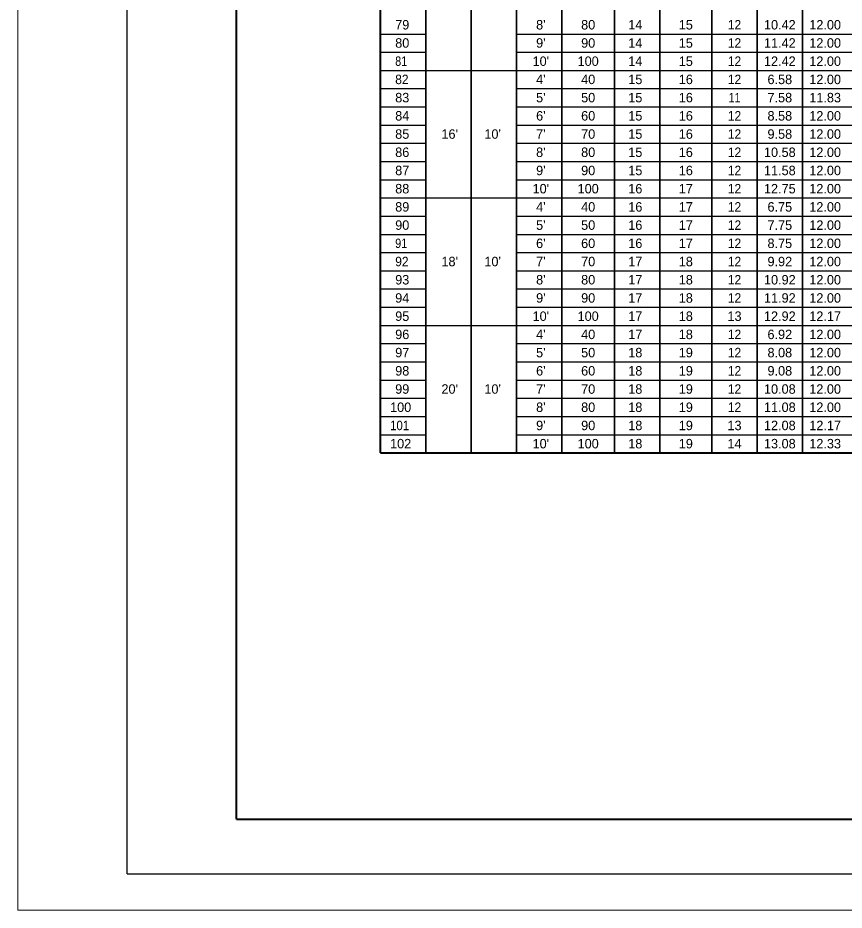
# Model space of a CAD drawing. Extents: x 95 to 131, y 74.5 to 99.5.
# Drawn here: x 94.99 to 106.33, y 75.14 to 87.39 of the extents above; entities that cross this region are included whole.
import ezdxf
from ezdxf.enums import TextEntityAlignment as Align

# ---------------------------------------------------------------- set-up
doc = ezdxf.new("R2010")
doc.units = 0
doc.header["$LTSCALE"] = 0.052
doc.layers.add('1', color=7, linetype='Continuous', lineweight=35)
doc.layers.add('60', color=7, linetype='Continuous', lineweight=25)
doc.layers.add('2', color=7, linetype='Continuous')

msp = doc.modelspace()

# ---------------------------------------------------------------- linework, layer by layer
at = {"layer": '1', "lineweight": 13}
for q in [(94.99033, 98.13758), (130.99033, 75.13758)]:
    msp.add_line((94.99033, 75.13758), q, dxfattribs=at)
at = {"layer": '1', "lineweight": 40}
for p, q in [((97.99033, 76.38758), (97.99033, 96.88758)), ((99.96883, 81.414), (99.96883, 93.414)), ((97.99033, 76.38758), (130.49033, 76.38758))]:
    msp.add_line(p, q, dxfattribs=at)
at = {"layer": '1'}
for p, q in [((100.59083, 81.414), (100.59083, 93.414)), ((101.21283, 81.414), (101.21283, 93.414)), ((101.83483, 81.414), (101.83483, 93.414)), ((102.45683, 81.414), (102.45683, 93.414)), ((103.17892, 81.414), (103.17892, 93.414)), ((103.80092, 81.414), (103.80092, 93.414)), ((104.51508, 81.414), (104.51508, 93.414)), ((105.13708, 81.414), (105.13708, 93.414)), ((105.75908, 81.414), (105.75908, 93.414))]:
    msp.add_line(p, q, dxfattribs=at)
at = {"layer": '1', "lineweight": 25}
msp.add_line((96.49033, 75.63758), (130.99033, 75.63758), dxfattribs=at)
msp.add_lwpolyline([(96.49033, 75.63758), (96.49033, 97.63758), (130.99033, 97.63758)], dxfattribs=at)
at = {"layer": '60'}
for p, q in [((99.96883, 87.164), (100.59083, 87.164)), ((101.83483, 87.164), (125.77508, 87.164)), ((99.96883, 86.914), (100.59083, 86.914)), ((101.83483, 86.914), (125.77508, 86.914)), ((99.96883, 86.664), (125.77508, 86.664)), ((99.96883, 86.414), (100.59083, 86.414)), ((101.83483, 86.414), (125.77508, 86.414)), ((99.96883, 86.164), (100.59083, 86.164)), ((101.83483, 86.164), (125.77508, 86.164)), ((99.96883, 85.914), (100.59083, 85.914)), ((101.83483, 85.914), (125.77508, 85.914)), ((99.96883, 85.664), (100.59083, 85.664)), ((101.83483, 85.664), (125.77508, 85.664)), ((99.96883, 85.414), (100.59083, 85.414)), ((101.83483, 85.414), (125.77508, 85.414)), ((99.96883, 85.164), (100.59083, 85.164)), ((101.83483, 85.164), (125.77508, 85.164)), ((99.96883, 84.914), (125.77508, 84.914)), ((99.96883, 84.664), (100.59083, 84.664)), ((101.83483, 84.664), (125.77508, 84.664)), ((99.96883, 84.414), (100.59083, 84.414)), ((101.83483, 84.414), (125.77508, 84.414)), ((99.96883, 84.164), (100.59083, 84.164)), ((101.83483, 84.164), (125.77508, 84.164)), ((99.96883, 83.914), (100.59083, 83.914)), ((101.83483, 83.914), (125.77508, 83.914)), ((99.96883, 83.664), (100.59083, 83.664)), ((101.83483, 83.664), (125.77508, 83.664)), ((99.96883, 83.414), (100.59083, 83.414)), ((101.83483, 83.414), (125.77508, 83.414)), ((99.96883, 83.164), (125.77508, 83.164)), ((99.96883, 82.914), (100.59083, 82.914)), ((101.83483, 82.914), (125.77508, 82.914)), ((99.96883, 82.664), (100.59083, 82.664)), ((101.83483, 82.664), (125.77508, 82.664)), ((99.96883, 82.414), (100.59083, 82.414)), ((101.83483, 82.414), (125.77508, 82.414)), ((99.96883, 82.164), (100.59083, 82.164)), ((101.83483, 82.164), (125.77508, 82.164)), ((99.96883, 81.914), (100.59083, 81.914)), ((101.83483, 81.914), (125.77508, 81.914)), ((99.96883, 81.664), (100.59083, 81.664)), ((101.83483, 81.664), (125.77508, 81.664))]:
    msp.add_line(p, q, dxfattribs=at)
at = {"layer": '60', "lineweight": 40}
msp.add_line((99.96883, 81.414), (125.77508, 81.414), dxfattribs=at)

# ---------------------------------------------------------------- texts
at = {"layer": '2'}
for s, p in [('79', (100.16933, 87.22608)), ('80', (100.16933, 86.97608)), ('83', (100.16933, 86.22608)), ('84', (100.16933, 85.97608)), ('85', (100.16933, 85.72608)), ("16'", (100.804, 85.72608)), ("10'", (101.39325, 85.72608)), ('86', (100.16933, 85.47608)), ('87', (100.16933, 85.22608)), ('88', (100.16933, 84.97608)), ('89', (100.16933, 84.72608)), ('90', (100.16933, 84.47608)), ("18'", (100.804, 83.97608)), ("10'", (101.39325, 83.97608)), ('93', (100.16933, 83.72608)), ('94', (100.16933, 83.47608)), ('95', (100.16933, 83.22608)), ('96', (100.16933, 82.97608)), ('97', (100.16933, 82.72608)), ('98', (100.16933, 82.47608)), ('99', (100.16933, 82.22608)), ("20'", (100.804, 82.22608)), ("10'", (101.39325, 82.22608)), ('100', (100.09917, 81.97608)), ('102', (100.09917, 81.47608))]:
    msp.add_text(s, height=0.13, dxfattribs=at).set_placement(p)
for s, p in [("8'", (102.16808, 87.22608)), ('80', (102.81783, 87.22608)), ('14', (103.46446, 87.22608)), ('15', (104.15804, 87.22608)), ('10.42', (105.44808, 87.22608)), ('12.00', (106.07008, 87.22608)), ("9'", (102.16808, 86.97608)), ('90', (102.81783, 86.97608)), ('14', (103.46446, 86.97608)), ('15', (104.15804, 86.97608)), ('11.42', (105.44808, 86.97608)), ('12.00', (106.07008, 86.97608)), ("10'", (102.16808, 86.72608)), ('100', (102.81779, 86.72608)), ('14', (103.46446, 86.72608)), ('15', (104.15804, 86.72608)), ('12.42', (105.44808, 86.72608)), ('12.00', (106.07008, 86.72608)), ("4'", (102.16808, 86.47608)), ('40', (102.81783, 86.47608)), ('15', (103.46446, 86.47608)), ('16', (104.15804, 86.47608)), ('6.58', (105.44808, 86.47608)), ('12.00', (106.07008, 86.47608)), ("5'", (102.16808, 86.22608)), ('50', (102.81783, 86.22608)), ('15', (103.46446, 86.22608)), ('16', (104.15804, 86.22608)), ('7.58', (105.44808, 86.22608)), ('11.83', (106.07012, 86.22608)), ("6'", (102.16808, 85.97608)), ('60', (102.81783, 85.97608)), ('16', (104.15804, 85.97608)), ('8.58', (105.44808, 85.97608)), ('12.00', (106.07008, 85.97608)), ('15', (103.46446, 85.97608)), ("7'", (102.16808, 85.72608)), ('70', (102.81783, 85.72608)), ('15', (103.46446, 85.72608)), ('16', (104.15804, 85.72608)), ('9.58', (105.44808, 85.72608)), ('12.00', (106.07008, 85.72608)), ("8'", (102.16808, 85.47608)), ('80', (102.81783, 85.47608)), ('15', (103.46446, 85.47608)), ('16', (104.15804, 85.47608)), ('10.58', (105.44808, 85.47608)), ('12.00', (106.07008, 85.47608)), ("9'", (102.16808, 85.22608)), ('90', (102.81783, 85.22608)), ('15', (103.46446, 85.22608)), ('16', (104.15804, 85.22608)), ('11.58', (105.44808, 85.22608)), ('12.00', (106.07008, 85.22608)), ("10'", (102.16808, 84.97608)), ('100', (102.81779, 84.97608)), ('16', (103.46446, 84.97608)), ('17', (104.15796, 84.97608)), ('12.75', (105.44804, 84.97608)), ('12.00', (106.07008, 84.97608)), ("4'", (102.16808, 84.72608)), ('40', (102.81783, 84.72608)), ('16', (103.46446, 84.72608)), ('17', (104.15796, 84.72608)), ('6.75', (105.44812, 84.72608)), ('12.00', (106.07008, 84.72608)), ("5'", (102.16808, 84.47608)), ('50', (102.81783, 84.47608)), ('16', (103.46446, 84.47608)), ('17', (104.15796, 84.47608)), ('7.75', (105.44812, 84.47608)), ('12.00', (106.07008, 84.47608)), ("6'", (102.16808, 84.22608)), ('60', (102.81783, 84.22608)), ('16', (103.46446, 84.22608)), ('17', (104.15796, 84.22608)), ('8.75', (105.44812, 84.22608)), ('12.00', (106.07008, 84.22608)), ("7'", (102.16808, 83.97608)), ('70', (102.81783, 83.97608)), ('17', (103.46437, 83.97608)), ('18', (104.158, 83.97608)), ('9.92', (105.44808, 83.97608)), ('12.00', (106.07008, 83.97608)), ("8'", (102.16808, 83.72608)), ('80', (102.81783, 83.72608)), ('17', (103.46437, 83.72608)), ('18', (104.158, 83.72608)), ('10.92', (105.44808, 83.72608)), ('12.00', (106.07008, 83.72608)), ("9'", (102.16808, 83.47608)), ('90', (102.81783, 83.47608)), ('17', (103.46437, 83.47608)), ('18', (104.158, 83.47608)), ('11.92', (105.44808, 83.47608)), ('12.00', (106.07008, 83.47608)), ("10'", (102.16808, 83.22608)), ('100', (102.81779, 83.22608)), ('17', (103.46437, 83.22608)), ('18', (104.158, 83.22608)), ('13', (104.82604, 83.22608)), ('12.92', (105.44808, 83.22608)), ('12.17', (106.07012, 83.22608)), ("4'", (102.16808, 82.97608)), ('40', (102.81783, 82.97608)), ('17', (103.46437, 82.97608)), ('18', (104.158, 82.97608)), ('6.92', (105.44808, 82.97608)), ('12.00', (106.07008, 82.97608)), ("5'", (102.16808, 82.72608)), ('50', (102.81783, 82.72608)), ('18', (103.46442, 82.72608)), ('19', (104.15796, 82.72608)), ('8.08', (105.44808, 82.72608)), ('12.00', (106.07008, 82.72608)), ("6'", (102.16808, 82.47608)), ('60', (102.81783, 82.47608)), ('18', (103.46442, 82.47608)), ('19', (104.15796, 82.47608)), ('9.08', (105.44808, 82.47608)), ('12.00', (106.07008, 82.47608)), ("7'", (102.16808, 82.22608)), ('70', (102.81783, 82.22608)), ('18', (103.46442, 82.22608)), ('19', (104.15796, 82.22608)), ('10.08', (105.44808, 82.22608)), ('12.00', (106.07008, 82.22608)), ("8'", (102.16808, 81.97608)), ('80', (102.81783, 81.97608)), ('18', (103.46442, 81.97608)), ('19', (104.15796, 81.97608)), ('11.08', (105.44808, 81.97608)), ('12.00', (106.07008, 81.97608)), ("9'", (102.16808, 81.72608)), ('90', (102.81783, 81.72608)), ('18', (103.46442, 81.72608)), ('19', (104.15796, 81.72608)), ('13', (104.82604, 81.72608)), ('12.08', (105.44808, 81.72608)), ('12.17', (106.07012, 81.72608)), ("10'", (102.16808, 81.47608)), ('100', (102.81779, 81.47608)), ('18', (103.46442, 81.47608)), ('19', (104.15796, 81.47608)), ('14', (104.82612, 81.47608)), ('13.08', (105.44808, 81.47608)), ('12.33', (106.07012, 81.47608))]:
    msp.add_text(s, height=0.13, dxfattribs=at).set_placement(p, align=Align.CENTER)
for s, width, p in [('12', 0.95, (104.82608, 87.22608)), ('12', 0.95, (104.82608, 86.97608)), ('12', 0.95, (104.82608, 86.72608)), ('12', 0.95, (104.82608, 86.47608)), ('11', 0.85, (104.82608, 86.22608)), ('12', 0.95, (104.82608, 85.97608)), ('12', 0.95, (104.82608, 85.72608)), ('12', 0.95, (104.82608, 85.47608)), ('12', 0.95, (104.82608, 85.22608)), ('12', 0.95, (104.82608, 84.97608)), ('12', 0.95, (104.82608, 84.72608)), ('12', 0.95, (104.82608, 84.47608)), ('12', 0.95, (104.82608, 84.22608)), ('12', 0.95, (104.82608, 83.97608)), ('12', 0.95, (104.82608, 83.72608)), ('12', 0.95, (104.82608, 83.47608)), ('12', 0.95, (104.82608, 82.97608)), ('12', 0.95, (104.82608, 82.72608)), ('12', 0.95, (104.82608, 82.47608)), ('12', 0.95, (104.82608, 82.22608)), ('12', 0.95, (104.82608, 81.97608))]:
    msp.add_text(s, height=0.13, dxfattribs=dict(at, width=width)).set_placement(p, align=Align.CENTER)
for s, width, p in [('81', 0.85, (100.16933, 86.72608)), ('82', 0.95, (100.16933, 86.47608)), ('91', 0.85, (100.16933, 84.22608)), ('92', 0.95, (100.16933, 83.97608)), ('101', 0.9, (100.09917, 81.72608))]:
    msp.add_text(s, height=0.13, dxfattribs=dict(at, width=width)).set_placement(p)

doc.saveas('drawing.dxf')
